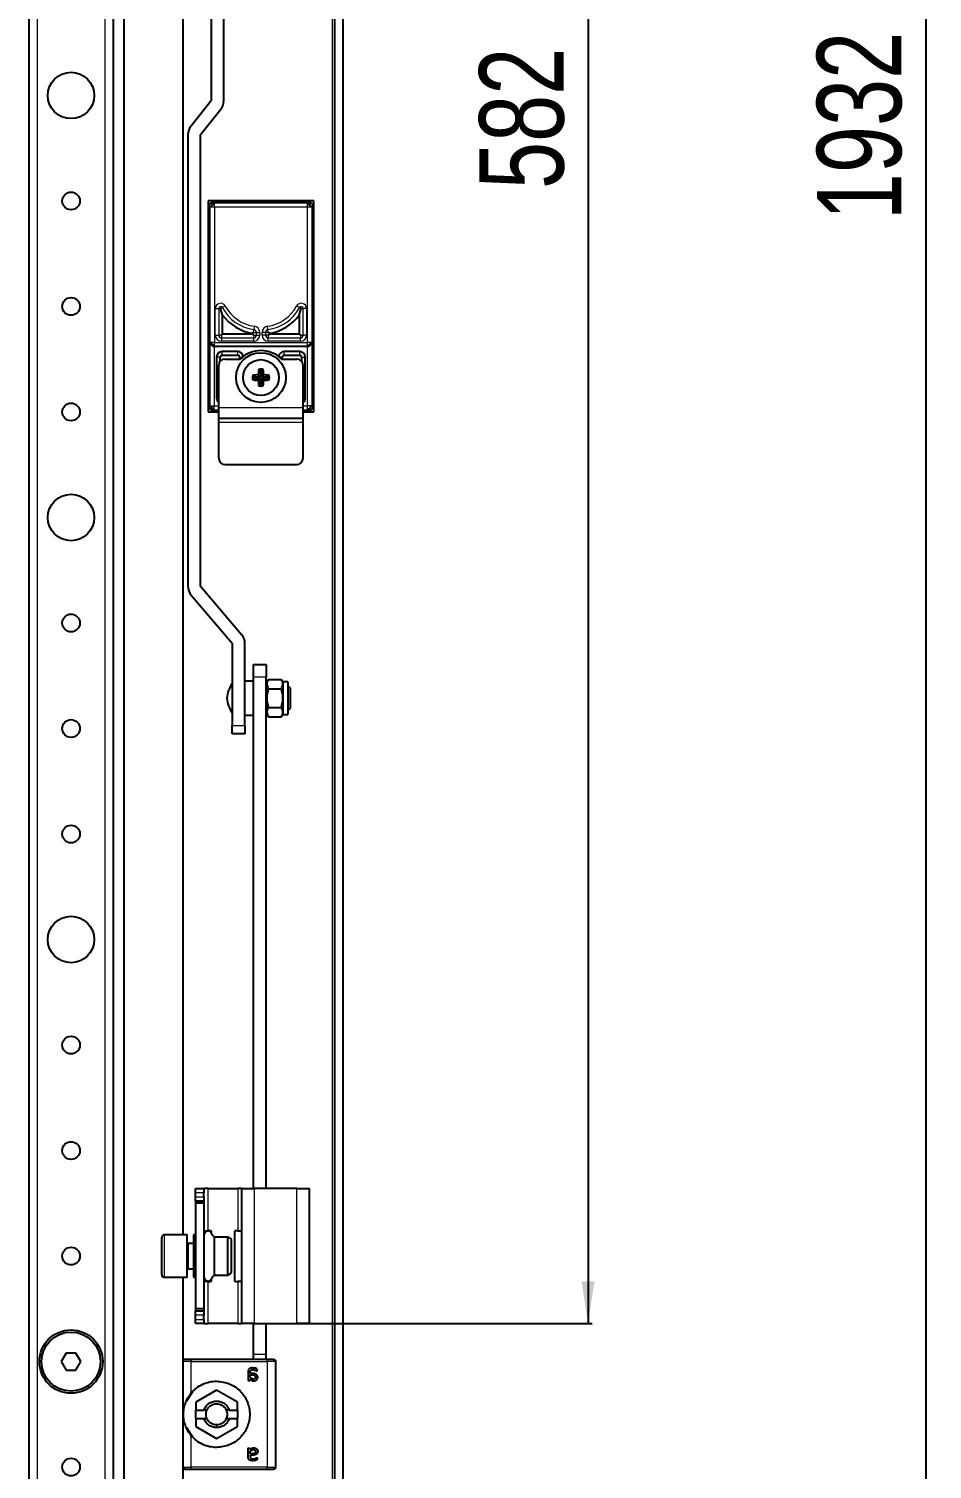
# Model space of a CAD drawing. Header units: millimetres. Extents: x -545 to 1520, y -1456 to 1043.
# Drawn here: x 1305.7 to 1519.8, y -527.3 to -186.1 of the extents above; entities that cross this region are included whole.
import ezdxf

# ---------------------------------------------------------------- set-up
doc = ezdxf.new("R2010")
doc.units = ezdxf.units.MM
doc.layers.add('FORMAT', color=7, linetype='Continuous')
doc.styles.add('SLDTEXTSTYLE0', font='TXT', dxfattribs={"width": 0.75})
doc.dimstyles.new('SLDDIMSTYLE0', dxfattribs={"dimtxt": 20, "dimasz": 10, "dimexe": 0, "dimexo": 0.0625, "dimgap": 5, "dimtad": 2, "dimdec": 1, "dimrnd": 1e-09, "dimzin": 12, "dimdsep": 46, "dimtxsty": 'SLDTEXTSTYLE0', "dimsah": 1, "dimcen": 0.09, "dimadec": 0, "dimazin": 3, "dimtfac": 1, "dimtofl": 0, "dimtmove": 0, "dimatfit": 3, "dimfxl": 0, "dimfrac": 2, "dimtolj": 1, "dimtzin": 12, "dimarcsym": 0})

# ---------------------------------------------------------------- blocks, each defined once
blk = doc.blocks.new('_D_5')
at = {"layer": 'FORMAT'}
for p, q in [((1372.22, 764.15), (1519.21, 764.15)), ((1518.21, 764.15), (1518.21, -1167.85)), ((1372.22, -1167.85), (1519.21, -1167.85))]:
    blk.add_line(p, q, dxfattribs=at)
for points in [[(1518.21, 764.15), (1516.67, 754.15), (1519.75, 754.15)], [(1518.21, -1167.85), (1519.75, -1157.85), (1516.67, -1157.85)]]:
    blk.add_solid(points, dxfattribs=at)
at = {"layer": 'FORMAT', "insert": (1492.43, -231.4), "char_height": 20, "attachment_point": 1, "rotation": 90, "style": 'SLDTEXTSTYLE0'}
blk.add_mtext('1932', dxfattribs=at)
blk = doc.blocks.new('_D_8')
at = {"layer": 'FORMAT'}
for p, q in [((1369.22, 89.15), (1439.21, 89.15)), ((1438.21, 89.15), (1438.21, -492.85)), ((1369.22, -492.85), (1439.21, -492.85))]:
    blk.add_line(p, q, dxfattribs=at)
for points in [[(1438.21, 89.15), (1436.67, 79.15), (1439.75, 79.15)], [(1438.21, -492.85), (1439.75, -482.85), (1436.67, -482.85)]]:
    blk.add_solid(points, dxfattribs=at)
at = {"layer": 'FORMAT', "insert": (1412.43, -224.01), "char_height": 20, "attachment_point": 1, "rotation": 90, "style": 'SLDTEXTSTYLE0'}
blk.add_mtext('582', dxfattribs=at)

msp = doc.modelspace()

# ---------------------------------------------------------------- linework, layer by layer
at = {"color": 7, "linetype": 'Continuous', "lineweight": 25}
for p, q in [((1378.21, -1279.35), (1378.21, 875.65)), ((1380.21, -1279.35), (1380.21, 875.65)), ((1328.21, 842.65), (1328.21, -1246.35)), ((1305.71, 815.65), (1305.71, -1219.35)), ((1325.71, 815.65), (1325.71, -1219.35)), ((1342.21, 68.15), (1342.21, -471.85)), ((1348.91, -177.85), (1348.91, -203.08)), ((1351.91, -203.08), (1351.91, -177.85)), ((1348.86, -203.2), (1344.11, -209.17)), ((1346.45, -211.04), (1351.21, -205.07)), ((1343.41, -211.17), (1343.41, -318.15)), ((1346.41, -318.15), (1346.41, -211.17)), ((1373.21, -226.85), (1348.21, -226.85)), ((1348.21, -226.85), (1348.21, -276.85)), ((1348.39, -275.67), (1348.39, -228.03)), ((1349.39, -227.03), (1372.03, -227.03)), ((1373.03, -228.03), (1373.03, -275.67)), ((1373.21, -276.85), (1373.21, -226.85)), ((1351.61, -253.91), (1351.16, -252.35)), ((1369.8, -253.91), (1370.26, -252.35)), ((1351.61, -258.39), (1351.61, -253.91)), ((1369.8, -253.91), (1369.8, -258.39)), ((1351.61, -258.39), (1351.36, -258.65)), ((1358.7, -258.39), (1351.61, -258.39)), ((1358.7, -258.2), (1358.96, -257.98)), ((1358.7, -258.2), (1358.7, -258.39)), ((1358.7, -258.39), (1358.96, -258.65)), ((1362.71, -258.2), (1362.46, -257.98)), ((1362.71, -258.39), (1362.46, -258.65)), ((1362.71, -258.39), (1362.71, -258.2)), ((1369.8, -258.39), (1362.71, -258.39)), ((1369.8, -258.39), (1370.06, -258.65)), ((1349.68, -261.35), (1349.66, -261.35)), ((1349.69, -261.35), (1349.68, -261.35)), ((1371.73, -261.35), (1349.69, -261.35)), ((1355.21, -262.55), (1351.51, -262.55)), ((1369.91, -262.55), (1366.21, -262.55)), ((1371.74, -261.35), (1371.73, -261.35)), ((1371.76, -261.35), (1371.74, -261.35)), ((1350.21, -263.85), (1350.21, -273.55)), ((1350.71, -275.8), (1350.71, -265.8)), ((1351.07, -264.82), (1351.07, -263.85)), ((1351.51, -263.41), (1355.21, -263.41)), ((1352.21, -264.3), (1355.81, -264.3)), ((1355.64, -263.85), (1355.64, -264.3)), ((1365.61, -264.3), (1369.21, -264.3)), ((1365.77, -264.3), (1365.77, -263.85)), ((1366.21, -263.41), (1369.91, -263.41)), ((1370.34, -263.85), (1370.34, -264.82)), ((1370.71, -275.8), (1370.71, -265.8)), ((1371.21, -273.55), (1371.21, -263.85)), ((1359.15, -268.58), (1358.79, -268.15)), ((1359.15, -268.81), (1358.79, -269.24)), ((1360.59, -268.58), (1359.15, -268.58)), ((1359.15, -268.81), (1360.59, -268.81)), ((1360.59, -268.58), (1360.08, -268.07)), ((1360.59, -268.81), (1360.08, -269.33)), ((1360.59, -267.14), (1360.16, -266.78)), ((1360.59, -267.14), (1360.59, -268.58)), ((1360.59, -268.81), (1360.59, -270.26)), ((1360.82, -267.14), (1361.25, -266.78)), ((1360.82, -268.58), (1360.82, -267.14)), ((1360.82, -268.58), (1361.34, -268.07)), ((1362.27, -268.58), (1360.82, -268.58)), ((1360.82, -268.81), (1361.34, -269.33)), ((1360.82, -268.81), (1362.27, -268.81)), ((1360.82, -270.26), (1360.82, -268.81)), ((1362.27, -268.58), (1362.63, -268.15)), ((1362.27, -268.81), (1362.63, -269.24)), ((1360.59, -270.26), (1360.16, -270.62)), ((1360.82, -270.26), (1361.25, -270.62)), ((1350.71, -278.3), (1350.71, -275.8)), ((1370.71, -278.3), (1370.71, -275.8)), ((1348.21, -276.85), (1350.71, -276.85)), ((1350.71, -276.67), (1349.39, -276.67)), ((1350.71, -278.3), (1370.71, -278.3)), ((1350.71, -279.3), (1350.71, -278.3)), ((1350.71, -287.8), (1350.71, -279.3)), ((1372.03, -276.67), (1370.71, -276.67)), ((1370.71, -276.85), (1373.21, -276.85)), ((1370.71, -279.3), (1370.71, -278.3)), ((1370.71, -287.8), (1370.71, -279.3)), ((1352.21, -289.3), (1369.21, -289.3)), ((1344.17, -320.22), (1353.86, -331.59)), ((1356.14, -329.65), (1346.46, -318.28)), ((1353.91, -331.72), (1353.91, -351.15)), ((1356.91, -351.15), (1356.91, -331.72)), ((1358.91, -336.65), (1361.91, -336.65)), ((1358.91, -339.65), (1358.91, -336.65)), ((1361.91, -336.65), (1361.91, -339.65)), ((1358.91, -340.65), (1356.91, -340.65)), ((1358.91, -460.85), (1358.91, -339.65)), ((1361.91, -460.85), (1361.91, -339.65)), ((1362.45, -340.2), (1362.11, -340.8)), ((1362.11, -340.8), (1362.11, -348.5)), ((1362.45, -340.2), (1365.56, -340.2)), ((1365.91, -340.8), (1365.56, -340.2)), ((1367.11, -340.8), (1365.91, -340.8)), ((1365.91, -340.8), (1365.91, -348.5)), ((1367.11, -340.8), (1367.11, -348.5)), ((1362.11, -341.7), (1361.91, -341.7)), ((1362.45, -342.42), (1365.56, -342.42)), ((1367.61, -342.2), (1367.11, -341.7)), ((1367.61, -342.2), (1367.61, -347.1)), ((1361.91, -347.6), (1362.11, -347.6)), ((1362.45, -346.87), (1365.56, -346.87)), ((1367.11, -347.6), (1367.61, -347.1)), ((1353.91, -353.15), (1353.91, -351.15)), ((1356.91, -348.65), (1358.91, -348.65)), ((1356.91, -351.15), (1356.91, -353.15)), ((1362.11, -348.5), (1362.45, -349.1)), ((1362.45, -349.1), (1365.56, -349.1)), ((1365.56, -349.1), (1365.91, -348.5)), ((1365.91, -348.5), (1367.11, -348.5)), ((1356.91, -353.15), (1353.91, -353.15)), ((1345.21, -460.85), (1347.21, -460.85)), ((1345.21, -461.85), (1345.21, -460.85)), ((1345.21, -462.85), (1345.21, -461.85)), ((1345.21, -463.85), (1345.21, -462.85)), ((1347.21, -463.85), (1345.21, -463.85)), ((1345.21, -463.85), (1345.21, -464.35)), ((1347.21, -460.85), (1347.21, -461.85)), ((1348.21, -460.85), (1347.21, -460.85)), ((1347.21, -462.85), (1347.21, -461.85)), ((1347.21, -462.85), (1347.21, -463.85)), ((1347.21, -463.85), (1347.21, -464.35)), ((1348.21, -460.85), (1355.21, -460.85)), ((1356.21, -460.85), (1355.21, -460.85)), ((1356.21, -492.85), (1356.21, -460.85)), ((1356.21, -460.85), (1359.21, -460.85)), ((1369.21, -460.85), (1359.21, -460.85)), ((1369.21, -460.85), (1372.21, -460.85)), ((1372.21, -492.85), (1372.21, -460.85)), ((1347.21, -464.35), (1345.21, -464.35)), ((1345.21, -464.35), (1345.21, -489.35)), ((1347.21, -464.35), (1347.21, -489.35)), ((1347.21, -470.85), (1348.21, -470.85)), ((1348.91, -470.85), (1348.21, -470.85)), ((1348.91, -470.85), (1348.91, -471.3)), ((1354.51, -482.85), (1354.51, -470.85)), ((1355.21, -470.85), (1354.51, -470.85)), ((1355.21, -470.85), (1356.21, -470.85)), ((1337.21, -481.25), (1337.21, -472.45)), ((1343.21, -471.85), (1337.81, -471.85)), ((1343.21, -481.85), (1343.21, -471.85)), ((1344.71, -473.85), (1343.46, -473.85)), ((1345.21, -471.85), (1344.71, -471.85)), ((1344.71, -471.85), (1344.71, -473.06)), ((1344.71, -473.06), (1344.71, -481.85)), ((1352.84, -472.35), (1349.71, -472.35)), ((1349.71, -481.35), (1349.71, -472.35)), ((1353.71, -472.85), (1352.84, -472.35)), ((1352.84, -481.35), (1352.84, -472.35)), ((1353.71, -480.85), (1353.71, -472.85)), ((1343.46, -479.85), (1344.71, -479.85)), ((1352.84, -481.35), (1353.71, -480.85)), ((1337.81, -481.85), (1343.21, -481.85)), ((1342.21, -481.85), (1342.21, -501.67)), ((1344.71, -481.85), (1345.21, -481.85)), ((1348.21, -482.85), (1347.21, -482.85)), ((1348.21, -482.85), (1348.91, -482.85)), ((1348.91, -482.4), (1348.91, -482.85)), ((1349.71, -481.35), (1352.84, -481.35)), ((1354.51, -482.85), (1355.21, -482.85)), ((1356.21, -482.85), (1355.21, -482.85)), ((1347.21, -489.35), (1345.21, -489.35)), ((1345.21, -489.35), (1345.21, -489.85)), ((1345.21, -490.85), (1345.21, -489.85)), ((1345.21, -489.85), (1347.21, -489.85)), ((1345.21, -491.85), (1345.21, -490.85)), ((1347.21, -489.35), (1347.21, -489.85)), ((1347.21, -489.85), (1347.21, -490.85)), ((1347.21, -491.85), (1347.21, -490.85)), ((1345.21, -492.85), (1345.21, -491.85)), ((1347.21, -492.85), (1345.21, -492.85)), ((1347.21, -491.85), (1347.21, -492.85)), ((1347.21, -492.85), (1348.21, -492.85)), ((1355.21, -492.85), (1348.21, -492.85)), ((1355.21, -492.85), (1356.21, -492.85)), ((1359.21, -492.85), (1356.21, -492.85)), ((1358.91, -500.15), (1358.91, -492.85)), ((1359.21, -492.85), (1369.21, -492.85)), ((1361.91, -500.15), (1361.91, -492.85)), ((1372.21, -492.85), (1369.21, -492.85)), ((1314.55, -499.85), (1313.4, -501.85)), ((1316.86, -499.85), (1314.55, -499.85)), ((1318.02, -501.85), (1316.86, -499.85)), ((1362.21, -501.35), (1344.21, -501.35)), ((1358.91, -501.4), (1358.91, -500.15)), ((1361.91, -501.4), (1361.91, -500.15)), ((1362.81, -501.35), (1362.56, -501.35)), ((1313.4, -501.85), (1314.55, -503.85)), ((1314.55, -503.85), (1316.86, -503.85)), ((1316.86, -503.85), (1318.02, -501.85)), ((1342.21, -501.85), (1342.21, -526.85)), ((1357.65, -504.39), (1357.65, -506.26)), ((1358.18, -504.64), (1358.18, -504.42)), ((1358.56, -504.64), (1358.18, -504.64)), ((1358.18, -504.99), (1358.61, -504.99)), ((1358.18, -505.58), (1358.18, -504.99)), ((1364.21, -526.85), (1364.21, -501.85)), ((1358.11, -506.25), (1358.11, -505.98)), ((1343.04, -511.22), (1344.55, -508.96)), ((1350.21, -508.63), (1345.26, -511.49)), ((1345.26, -511.49), (1345.26, -513.35)), ((1355.16, -511.49), (1350.21, -508.63)), ((1355.16, -513.35), (1355.16, -511.49)), ((1345.26, -515.35), (1345.26, -513.35)), ((1345.26, -513.35), (1347.22, -513.35)), ((1347.92, -513.35), (1347.22, -513.35)), ((1353.2, -513.35), (1352.5, -513.35)), ((1353.2, -513.35), (1355.16, -513.35)), ((1355.16, -513.35), (1355.16, -515.35)), ((1344.55, -519.73), (1343.04, -517.47)), ((1345.26, -515.35), (1345.26, -517.21)), ((1345.26, -515.35), (1347.22, -515.35)), ((1345.26, -517.21), (1350.21, -520.06)), ((1347.22, -515.35), (1347.92, -515.35)), ((1350.21, -520.06), (1355.16, -517.21)), ((1352.5, -515.35), (1353.2, -515.35)), ((1353.2, -515.35), (1355.16, -515.35)), ((1355.16, -517.21), (1355.16, -515.35)), ((1357.65, -524.31), (1357.65, -522.44)), ((1358.11, -522.44), (1358.11, -522.72)), ((1358.18, -523.7), (1358.18, -523.11)), ((1358.61, -523.7), (1358.18, -523.7)), ((1358.56, -524.05), (1358.18, -524.05)), ((1358.18, -524.05), (1358.18, -524.27)), ((1342.21, -527.02), (1342.21, -1146.85)), ((1344.21, -527.35), (1362.21, -527.35)), ((1362.56, -527.35), (1362.81, -527.35))]:
    msp.add_line(p, q, dxfattribs=at)
at = {"color": 8, "linetype": 'Continuous', "lineweight": 18}
for p, q in [((1377.61, 873.05), (1377.61, -1276.75)), ((1307.71, 815.65), (1307.71, -1219.35)), ((1323.71, 815.65), (1323.71, -1219.35)), ((1348.69, -228.33), (1348.39, -228.03)), ((1348.69, -260.35), (1348.69, -228.33)), ((1349.39, -227.03), (1349.69, -227.33)), ((1349.69, -227.33), (1371.73, -227.33)), ((1349.69, -228.33), (1349.69, -260.35)), ((1371.73, -228.33), (1349.69, -228.33)), ((1371.73, -227.33), (1372.03, -227.03)), ((1371.73, -260.35), (1371.73, -228.33)), ((1373.03, -228.03), (1372.73, -228.33)), ((1372.73, -228.33), (1372.73, -260.35)), ((1349.9, -258.65), (1349.9, -252.35)), ((1349.9, -252.35), (1350.7, -252.35)), ((1350.7, -252.35), (1350.7, -258.65)), ((1351.16, -252.35), (1350.7, -252.35)), ((1351.16, -252.35), (1351.56, -252.13)), ((1352.27, -251.75), (1351.56, -252.13)), ((1369.85, -252.13), (1369.15, -251.75)), ((1370.26, -252.35), (1369.85, -252.13)), ((1370.26, -252.35), (1370.72, -252.35)), ((1371.52, -252.35), (1370.72, -252.35)), ((1370.72, -258.65), (1370.72, -252.35)), ((1371.52, -252.35), (1371.52, -258.65)), ((1349.9, -258.65), (1350.7, -258.65)), ((1351.36, -258.65), (1350.7, -258.65)), ((1351.36, -258.65), (1351.36, -259.31)), ((1351.36, -259.31), (1351.36, -260.11)), ((1351.36, -259.31), (1358.96, -259.31)), ((1358.96, -257.98), (1359.05, -257.32)), ((1358.96, -257.98), (1359.62, -257.98)), ((1358.96, -258.65), (1358.96, -259.31)), ((1358.96, -258.65), (1359.62, -258.65)), ((1358.96, -259.31), (1358.96, -260.11)), ((1359.16, -256.53), (1359.05, -257.32)), ((1359.62, -257.98), (1360.42, -257.98)), ((1359.62, -258.65), (1359.62, -257.98)), ((1359.62, -258.65), (1360.42, -258.65)), ((1360.42, -257.98), (1360.42, -258.65)), ((1361, -258.65), (1361, -257.98)), ((1361.8, -257.98), (1361, -257.98)), ((1361.8, -258.65), (1361, -258.65)), ((1361.8, -257.98), (1361.8, -258.65)), ((1362.46, -257.98), (1361.8, -257.98)), ((1362.46, -258.65), (1361.8, -258.65)), ((1362.37, -257.32), (1362.26, -256.53)), ((1362.46, -257.98), (1362.37, -257.32)), ((1362.46, -258.65), (1362.46, -259.31)), ((1362.46, -260.11), (1362.46, -259.31)), ((1362.46, -259.31), (1370.06, -259.31)), ((1370.06, -258.65), (1370.06, -259.31)), ((1370.06, -258.65), (1370.72, -258.65)), ((1370.06, -260.11), (1370.06, -259.31)), ((1371.52, -258.65), (1370.72, -258.65)), ((1348.66, -260.35), (1348.69, -260.35)), ((1348.66, -275.39), (1348.66, -260.35)), ((1349.66, -261.35), (1349.66, -275.39)), ((1349.69, -260.35), (1371.73, -260.35)), ((1358.96, -260.11), (1351.36, -260.11)), ((1351.51, -263.41), (1351.51, -262.55)), ((1355.21, -263.41), (1355.21, -262.55)), ((1370.06, -260.11), (1362.46, -260.11)), ((1366.21, -263.41), (1366.21, -262.55)), ((1369.91, -263.41), (1369.91, -262.55)), ((1371.76, -275.39), (1371.76, -261.35)), ((1372.73, -260.35), (1372.76, -260.35)), ((1372.76, -260.35), (1372.76, -275.39)), ((1351.07, -263.85), (1350.21, -263.85)), ((1355.64, -263.85), (1356.32, -263.85)), ((1365.77, -263.85), (1365.1, -263.85)), ((1370.34, -263.85), (1371.21, -263.85)), ((1348.39, -275.67), (1348.66, -275.39)), ((1349.66, -276.39), (1349.39, -276.67)), ((1349.66, -275.39), (1350.71, -275.39)), ((1350.71, -276.39), (1349.66, -276.39)), ((1350.71, -273.55), (1350.21, -273.55)), ((1350.71, -275.8), (1370.71, -275.8)), ((1370.71, -273.55), (1371.21, -273.55)), ((1370.71, -275.39), (1371.76, -275.39)), ((1371.76, -276.39), (1370.71, -276.39)), ((1372.03, -276.67), (1371.76, -276.39)), ((1372.76, -275.39), (1373.03, -275.67)), ((1350.71, -279.3), (1370.71, -279.3)), ((1361.91, -339.65), (1358.91, -339.65)), ((1353.91, -351.15), (1356.91, -351.15)), ((1347.21, -461.85), (1345.21, -461.85)), ((1345.21, -462.85), (1347.21, -462.85)), ((1348.21, -470.85), (1348.21, -460.85)), ((1355.21, -460.85), (1355.21, -470.85)), ((1359.21, -492.85), (1359.21, -460.85)), ((1369.21, -492.85), (1369.21, -460.85)), ((1337.81, -471.85), (1337.81, -481.85)), ((1343.46, -473.85), (1343.46, -475.31)), ((1343.46, -475.31), (1343.46, -479.85)), ((1348.21, -492.85), (1348.21, -482.85)), ((1355.21, -482.85), (1355.21, -492.85)), ((1347.21, -490.85), (1345.21, -490.85)), ((1345.21, -491.85), (1347.21, -491.85)), ((1361.91, -500.15), (1358.91, -500.15)), ((1344.21, -509.29), (1344.21, -501.85)), ((1344.21, -501.85), (1362.21, -501.85)), ((1362.21, -501.85), (1362.21, -526.85)), ((1350.21, -516.85), (1350.21, -517.5)), ((1344.21, -526.85), (1344.21, -519.41)), ((1362.21, -526.85), (1344.21, -526.85))]:
    msp.add_line(p, q, dxfattribs=at)
at = {"color": 7, "linetype": 'Continuous', "lineweight": 25}
for centre, radius in [((1315.71, -201.85), 5.5), ((1315.71, -226.85), 2.1), ((1315.71, -251.85), 2.1), ((1360.71, -268.7), 5.9), ((1360.71, -268.7), 4.25), ((1315.71, -276.85), 2.1), ((1315.71, -301.85), 5.5), ((1315.71, -326.85), 2.1), ((1315.71, -351.85), 2.1), ((1315.71, -376.85), 2.1), ((1315.71, -401.85), 5.5), ((1315.71, -426.85), 2.1), ((1315.71, -451.85), 2.1), ((1315.71, -476.85), 2.1), ((1315.71, -501.85), 7.5), ((1315.71, -501.85), 7), ((1315.71, -526.85), 2.1)]:
    msp.add_circle(centre, radius, dxfattribs=at)
for centre, radius, start, end in [((1348.71, -203.08), 0.2, 321.4416, 0), ((1348.71, -203.08), 3.2, 321.4416, 0), ((1346.61, -211.17), 3.2, 141.4416, 180), ((1346.61, -211.17), 0.2, 141.4416, 180), ((1360.41, -247.38), 10.95, 216.5958, 261.061), ((1361.01, -247.38), 10.95, 278.939, 323.4042), ((1351.51, -263.85), 1.3, 90, 180), ((1355.21, -263.85), 1.3, 6.3593, 90), ((1360.71, -269.3), 7, 45.5847, 134.4153), ((1366.21, -263.85), 1.3, 90, 173.6407), ((1369.91, -263.85), 1.3, 0, 90), ((1352.21, -265.8), 1.5, 90, 180), ((1351.51, -263.85), 0.435, 90, 180), ((1355.21, -263.85), 0.435, 0, 90), ((1366.21, -263.85), 0.435, 90, 180), ((1369.21, -265.8), 1.5, 0, 90), ((1369.91, -263.85), 0.435, 0, 90), ((1360.71, -268.7), 2, 164.1146, 195.8854), ((1360.64, -286.78), 18.72, 91.7249, 95.6832), ((1360.64, -250.62), 18.72, 264.3168, 268.2751), ((1360.71, -268.7), 1.56, 175.8165, 184.1835), ((1378.79, -268.63), 18.72, 174.3168, 178.2751), ((1378.79, -268.76), 18.72, 181.7249, 185.6832), ((1360.71, -268.7), 2, 74.1146, 105.8854), ((1360.71, -268.7), 1.56, 85.8165, 94.1835), ((1342.63, -268.63), 18.72, 1.7249, 5.6832), ((1342.63, -268.76), 18.72, 354.3168, 358.2751), ((1360.77, -286.78), 18.72, 84.3168, 88.2751), ((1360.77, -250.62), 18.72, 271.7249, 275.6832), ((1360.71, -268.7), 1.56, 355.8165, 4.1835), ((1360.71, -268.7), 2, 344.1146, 15.8854), ((1360.71, -268.7), 2, 254.1146, 285.8854), ((1360.71, -268.7), 1.56, 265.8165, 274.1835), ((1351.51, -273.55), 1.3, 180, 232.0201), ((1369.91, -273.55), 1.3, 307.9799, 0), ((1352.21, -287.8), 1.5, 180, 270), ((1369.21, -287.8), 1.5, 270, 0), ((1346.61, -318.15), 3.2, 180, 220.4367), ((1346.61, -318.15), 0.2, 180, 220.4367), ((1353.71, -331.72), 3.2, 0, 40.4367), ((1353.71, -331.72), 0.2, 0, 40.4367), ((1360.55, -345.61), 8, 146.1291, 173.1181), ((1360.55, -343.69), 8, 186.8819, 213.8709), ((1337.81, -472.45), 0.6, 90, 180), ((1343.46, -473.6), 0.25, 180, 270), ((1343.46, -480.1), 0.25, 90, 180), ((1337.81, -481.25), 0.6, 180, 270)]:
    msp.add_arc(centre, radius, start, end, dxfattribs=at)
at = {"color": 8, "linetype": 'Continuous', "lineweight": 18}
for centre, radius, start, end in [((1351.16, -252.35), 1.26, 28.2631, 180), ((1351.16, -252.35), 0.46, 28.2631, 180), ((1360.41, -247.38), 10.04, 208.2631, 262.2213), ((1360.41, -247.38), 9.24, 208.2631, 262.2213), ((1361.01, -247.38), 9.24, 277.7787, 331.7369), ((1361.01, -247.38), 10.04, 277.7787, 331.7369), ((1370.26, -252.35), 1.26, 0, 151.7369), ((1370.26, -252.35), 0.46, 0, 151.7369), ((1351.36, -258.65), 1.46, 180, 270), ((1351.36, -258.65), 0.66, 180, 270), ((1358.96, -258.65), 1.46, 270, 0), ((1358.96, -258.65), 0.66, 270, 0), ((1358.96, -257.98), 0.66, 0, 82.2213), ((1358.96, -257.98), 1.46, 0, 82.2213), ((1362.46, -257.98), 1.46, 97.7787, 180), ((1362.46, -258.65), 1.46, 180, 270), ((1362.46, -257.98), 0.66, 97.7787, 180), ((1362.46, -258.65), 0.66, 180, 270), ((1370.06, -258.65), 1.46, 270, 0), ((1370.06, -258.65), 0.66, 270, 0)]:
    msp.add_arc(centre, radius, start, end, dxfattribs=at)
at = {"color": 7, "linetype": 'Continuous', "lineweight": 25}
for points, knots in [([(1348.39, -228.03), (1348.39, -228), (1348.41, -227.88), (1348.53, -227.66), (1348.75, -227.39), (1348.99, -227.19), (1349.18, -227.08), (1349.3, -227.04), (1349.36, -227.03), (1349.39, -227.03)], [0, 0, 0, 0, 0.0566974, 0.2503517, 0.4998638, 0.7488693, 0.8744535, 0.9435148, 1, 1, 1, 1]), ([(1372.03, -227.03), (1372.05, -227.03), (1372.18, -227.05), (1372.4, -227.17), (1372.66, -227.39), (1372.87, -227.63), (1372.97, -227.82), (1373.02, -227.94), (1373.02, -228), (1373.03, -228.03)], [0, 0, 0, 0, 0.056697, 0.250352, 0.499864, 0.748869, 0.874453, 0.943515, 1, 1, 1, 1]), ([(1348.66, -260.35), (1348.67, -260.4), (1348.71, -260.61), (1348.94, -260.89), (1349.22, -261.15), (1349.42, -261.27), (1349.55, -261.33), (1349.63, -261.34), (1349.66, -261.35)], [0, 0, 0, 0, 0.125207, 0.499639, 0.74848, 0.874099, 0.946251, 1, 1, 1, 1]), ([(1371.73, -261.35), (1371.76, -261.34), (1371.82, -261.34), (1371.93, -261.29), (1372.13, -261.19), (1372.26, -261.06), (1372.36, -260.98)], [0, 0, 0, 0, 0.124863, 0.249962, 0.500073, 1, 1, 1, 1]), ([(1371.76, -261.35), (1371.79, -261.34), (1371.93, -261.32), (1372.17, -261.16), (1372.43, -260.94), (1372.61, -260.7), (1372.73, -260.51), (1372.75, -260.4), (1372.76, -260.35)], [0, 0, 0, 0, 0.053741, 0.2506254, 0.4994286, 0.749504, 0.8748127, 1, 1, 1, 1]), ([(1349.39, -276.67), (1349.36, -276.66), (1349.24, -276.65), (1349.02, -276.52), (1348.75, -276.3), (1348.55, -276.07), (1348.44, -275.87), (1348.4, -275.76), (1348.39, -275.69), (1348.39, -275.67)], [0, 0, 0, 0, 0.0566974, 0.2503517, 0.4998638, 0.7488693, 0.8744535, 0.9435148, 1, 1, 1, 1]), ([(1373.03, -275.67), (1373.02, -275.69), (1373.01, -275.82), (1372.88, -276.04), (1372.67, -276.3), (1372.43, -276.5), (1372.23, -276.61), (1372.12, -276.66), (1372.05, -276.66), (1372.03, -276.67)], [0, 0, 0, 0, 0.056697, 0.250352, 0.499864, 0.748869, 0.874453, 0.943515, 1, 1, 1, 1]), ([(1362.45, -340.2), (1362.28, -340.6), (1361.94, -341.34), (1362.29, -342.08), (1362.45, -342.42)], [0, 0, 0, 0, 0.534707, 1, 1, 1, 1]), ([(1365.56, -342.42), (1365.74, -342.03), (1366.08, -341.28), (1365.73, -340.54), (1365.56, -340.2)], [0, 0, 0, 0, 0.534707, 1, 1, 1, 1]), ([(1362.45, -342.42), (1362.28, -343.18), (1361.94, -344.66), (1362.28, -346.14), (1362.45, -346.87)], [0, 0, 0, 0, 0.508481, 1, 1, 1, 1]), ([(1365.56, -346.87), (1365.74, -346.12), (1366.08, -344.63), (1365.73, -343.15), (1365.56, -342.42)], [0, 0, 0, 0, 0.508481, 1, 1, 1, 1]), ([(1362.45, -346.87), (1362.28, -347.27), (1361.94, -348.01), (1362.29, -348.75), (1362.45, -349.1)], [0, 0, 0, 0, 0.534707, 1, 1, 1, 1]), ([(1365.56, -349.1), (1365.74, -348.7), (1366.08, -347.96), (1365.73, -347.22), (1365.56, -346.87)], [0, 0, 0, 0, 0.534707, 1, 1, 1, 1]), ([(1349.71, -472.35), (1349.53, -472.19), (1349.19, -471.89), (1348.99, -471.32), (1348.63, -471.01), (1348.29, -470.88), (1347.93, -470.92), (1347.58, -471.11), (1347.33, -471.47), (1347.25, -471.77), (1347.21, -471.92)], [0, 0, 0, 0, 0.185676, 0.371025, 0.466937, 0.562172, 0.656347, 0.751553, 0.873842, 1, 1, 1, 1]), ([(1347.21, -481.78), (1347.25, -481.93), (1347.33, -482.23), (1347.58, -482.59), (1347.93, -482.78), (1348.29, -482.81), (1348.63, -482.68), (1348.99, -482.38), (1349.19, -481.81), (1349.53, -481.5), (1349.71, -481.35)], [0, 0, 0, 0, 0.126158, 0.248447, 0.343653, 0.437828, 0.533063, 0.628975, 0.814324, 1, 1, 1, 1]), ([(1358.76, -503.35), (1358.61, -503.35), (1358.39, -503.36), (1358.11, -503.46), (1357.92, -503.58), (1357.78, -503.75), (1357.67, -504.02), (1357.66, -504.24), (1357.65, -504.39)], [0, 0, 0, 0, 0.250089, 0.382495, 0.500259, 0.622163, 0.750133, 1, 1, 1, 1]), ([(1358.18, -504.42), (1358.18, -504.33), (1358.19, -504.2), (1358.25, -504.03), (1358.32, -503.92), (1358.43, -503.84), (1358.55, -503.79), (1358.68, -503.76), (1358.77, -503.76), (1358.82, -503.76)], [0, 0, 0, 0, 0.250023, 0.382539, 0.499802, 0.620838, 0.749652, 0.874777, 1, 1, 1, 1]), ([(1359.94, -505.56), (1359.94, -505.48), (1359.93, -505.33), (1359.84, -505.11), (1359.68, -504.93), (1359.41, -504.76), (1359.03, -504.66), (1358.72, -504.65), (1358.56, -504.64)], [0, 0, 0, 0, 0.125049, 0.249886, 0.370856, 0.49982, 0.749609, 1, 1, 1, 1]), ([(1358.61, -504.99), (1358.71, -505), (1358.89, -505), (1359.11, -505.07), (1359.26, -505.16), (1359.35, -505.26), (1359.41, -505.39), (1359.41, -505.48), (1359.41, -505.52)], [0, 0, 0, 0, 0.279652, 0.500248, 0.629485, 0.750186, 0.875763, 1, 1, 1, 1]), ([(1359.83, -503.84), (1359.83, -503.79), (1359.83, -503.71), (1359.76, -503.62), (1359.62, -503.53), (1359.3, -503.4), (1358.98, -503.37), (1358.76, -503.35)], [0, 0, 0, 0, 0.124693, 0.187182, 0.249773, 0.500039, 1, 1, 1, 1]), ([(1358.82, -503.76), (1358.98, -503.78), (1359.22, -503.81), (1359.47, -503.93), (1359.6, -504), (1359.67, -504.04), (1359.71, -504.05), (1359.72, -504.05)], [0, 0, 0, 0, 0.4987, 0.749508, 0.874949, 0.946783, 1, 1, 1, 1]), ([(1359.72, -504.05), (1359.74, -504.05), (1359.75, -504.05), (1359.77, -504.04), (1359.78, -504.03), (1359.8, -504), (1359.82, -503.96), (1359.82, -503.92), (1359.82, -503.88), (1359.83, -503.86), (1359.83, -503.84)], [0, 0, 0, 0, 0.128825, 0.180169, 0.243397, 0.36986, 0.499864, 0.749649, 0.843476, 1, 1, 1, 1]), ([(1357.65, -506.26), (1357.65, -506.27), (1357.65, -506.28), (1357.67, -506.3), (1357.69, -506.32), (1357.77, -506.35), (1357.83, -506.35), (1357.88, -506.35)], [0, 0, 0, 0, 0.124881, 0.183376, 0.250934, 0.500336, 1, 1, 1, 1]), ([(1357.88, -506.35), (1357.92, -506.35), (1357.99, -506.35), (1358.07, -506.33), (1358.09, -506.3), (1358.11, -506.28), (1358.11, -506.27), (1358.11, -506.25)], [0, 0, 0, 0, 0.499718, 0.749437, 0.810587, 0.875078, 1, 1, 1, 1]), ([(1358.11, -505.98), (1358.23, -506.09), (1358.42, -506.26), (1358.69, -506.37), (1358.86, -506.4), (1358.94, -506.41), (1358.98, -506.41)], [0, 0, 0, 0, 0.499113, 0.749325, 0.874665, 1, 1, 1, 1]), ([(1358.9, -505.99), (1358.83, -505.99), (1358.69, -505.98), (1358.43, -505.84), (1358.28, -505.69), (1358.18, -505.58)], [0, 0, 0, 0, 0.249939, 0.499864, 1, 1, 1, 1]), ([(1359.41, -505.52), (1359.41, -505.59), (1359.4, -505.69), (1359.34, -505.81), (1359.27, -505.88), (1359.19, -505.94), (1359.1, -505.97), (1359, -505.99), (1358.93, -505.99), (1358.9, -505.99)], [0, 0, 0, 0, 0.249168, 0.373635, 0.49939, 0.619394, 0.749656, 0.87477, 1, 1, 1, 1]), ([(1358.98, -506.41), (1359.1, -506.4), (1359.29, -506.39), (1359.51, -506.3), (1359.67, -506.21), (1359.79, -506.08), (1359.92, -505.87), (1359.93, -505.68), (1359.94, -505.56)], [0, 0, 0, 0, 0.25007, 0.379181, 0.500499, 0.62417, 0.750842, 1, 1, 1, 1]), ([(1344.21, -519.41), (1343.92, -519.03), (1343.35, -518.28), (1342.79, -517.03), (1342.44, -515.75), (1342.32, -514.35), (1342.44, -512.94), (1342.79, -511.66), (1343.35, -510.42), (1343.92, -509.66), (1344.21, -509.29)], [0, 0, 0, 0, 0.125762, 0.25037, 0.375307, 0.500139, 0.62481, 0.749763, 0.874888, 1, 1, 1, 1]), ([(1357.65, -522.44), (1357.65, -522.43), (1357.65, -522.41), (1357.67, -522.39), (1357.69, -522.37), (1357.77, -522.35), (1357.83, -522.35), (1357.88, -522.35)], [0, 0, 0, 0, 0.124884, 0.186377, 0.250914, 0.500322, 1, 1, 1, 1]), ([(1358.76, -525.35), (1358.69, -525.35), (1358.54, -525.34), (1358.32, -525.31), (1358.11, -525.24), (1357.92, -525.12), (1357.78, -524.95), (1357.67, -524.68), (1357.66, -524.45), (1357.65, -524.31)], [0, 0, 0, 0, 0.125255, 0.250437, 0.383066, 0.500493, 0.622629, 0.75025, 1, 1, 1, 1]), ([(1357.88, -522.35), (1357.92, -522.35), (1357.98, -522.35), (1358.05, -522.37), (1358.08, -522.38), (1358.09, -522.39), (1358.11, -522.41), (1358.11, -522.43), (1358.11, -522.44)], [0, 0, 0, 0, 0.499162, 0.644242, 0.749698, 0.813605, 0.875217, 1, 1, 1, 1]), ([(1358.11, -522.72), (1358.23, -522.61), (1358.42, -522.44), (1358.73, -522.31), (1358.9, -522.29), (1358.98, -522.29)], [0, 0, 0, 0, 0.499364, 0.749701, 1, 1, 1, 1]), ([(1358.18, -523.11), (1358.28, -523.01), (1358.43, -522.85), (1358.65, -522.74), (1358.79, -522.7), (1358.86, -522.7), (1358.9, -522.7)], [0, 0, 0, 0, 0.499765, 0.749504, 0.874771, 1, 1, 1, 1]), ([(1358.18, -524.27), (1358.18, -524.32), (1358.18, -524.41), (1358.2, -524.54), (1358.25, -524.67), (1358.32, -524.78), (1358.43, -524.86), (1358.59, -524.93), (1358.73, -524.93), (1358.82, -524.94)], [0, 0, 0, 0, 0.125295, 0.250514, 0.383518, 0.50035, 0.621938, 0.750243, 1, 1, 1, 1]), ([(1359.94, -523.13), (1359.94, -523.17), (1359.94, -523.25), (1359.91, -523.4), (1359.84, -523.59), (1359.68, -523.76), (1359.41, -523.93), (1359.03, -524.04), (1358.72, -524.05), (1358.56, -524.05)], [0, 0, 0, 0, 0.062637, 0.125278, 0.250072, 0.374841, 0.499994, 0.749696, 1, 1, 1, 1]), ([(1359.41, -523.17), (1359.41, -523.22), (1359.41, -523.31), (1359.35, -523.43), (1359.26, -523.54), (1359.11, -523.63), (1358.89, -523.69), (1358.71, -523.7), (1358.61, -523.7)], [0, 0, 0, 0, 0.1244465, 0.2497948, 0.3699999, 0.4997343, 0.7199319, 1, 1, 1, 1]), ([(1359.83, -524.85), (1359.83, -524.88), (1359.82, -524.93), (1359.81, -525.01), (1359.76, -525.08), (1359.62, -525.17), (1359.3, -525.3), (1358.98, -525.33), (1358.76, -525.35)], [0, 0, 0, 0, 0.062686, 0.125173, 0.187628, 0.250185, 0.500314, 1, 1, 1, 1]), ([(1358.82, -524.94), (1358.98, -524.92), (1359.29, -524.9), (1359.55, -524.68), (1359.71, -524.65), (1359.72, -524.64)], [0, 0, 0, 0, 0.498852, 0.946609, 1, 1, 1, 1]), ([(1358.9, -522.7), (1358.97, -522.7), (1359.07, -522.71), (1359.19, -522.76), (1359.27, -522.82), (1359.34, -522.89), (1359.38, -522.98), (1359.41, -523.07), (1359.41, -523.14), (1359.41, -523.17)], [0, 0, 0, 0, 0.249623, 0.37714, 0.499734, 0.62273, 0.749812, 0.874876, 1, 1, 1, 1]), ([(1358.98, -522.29), (1359.1, -522.3), (1359.29, -522.31), (1359.51, -522.39), (1359.67, -522.49), (1359.79, -522.62), (1359.92, -522.83), (1359.93, -523.01), (1359.94, -523.13)], [0, 0, 0, 0, 0.25007, 0.379559, 0.500499, 0.624556, 0.750843, 1, 1, 1, 1]), ([(1359.72, -524.64), (1359.74, -524.64), (1359.75, -524.65), (1359.77, -524.66), (1359.78, -524.67), (1359.8, -524.69), (1359.82, -524.75), (1359.83, -524.81), (1359.83, -524.85)], [0, 0, 0, 0, 0.13107, 0.182437, 0.243796, 0.371388, 0.500442, 1, 1, 1, 1])]:
    msp.add_open_spline(points, degree=3, knots=knots, dxfattribs=at)
at = {"color": 8, "linetype": 'Continuous', "lineweight": 18}
for points, knots in [([(1349.06, -227.7), (1348.98, -227.79), (1348.85, -227.93), (1348.75, -228.12), (1348.7, -228.24), (1348.69, -228.3), (1348.69, -228.33)], [0, 0, 0, 0, 0.499932, 0.750046, 0.875143, 1, 1, 1, 1]), ([(1349.06, -228.33), (1348.96, -228.33), (1348.82, -228.33), (1348.71, -228.33), (1348.7, -228.33), (1348.69, -228.33)], [0, 0, 0, 0, 0.633094, 0.851999, 1, 1, 1, 1]), ([(1349.69, -227.33), (1349.66, -227.33), (1349.6, -227.34), (1349.48, -227.39), (1349.29, -227.49), (1349.15, -227.62), (1349.06, -227.7)], [0, 0, 0, 0, 0.124863, 0.249962, 0.500073, 1, 1, 1, 1]), ([(1349.06, -227.7), (1349.07, -227.71), (1349.08, -227.72), (1349.14, -227.78), (1349.17, -227.81)], [0, 0, 0, 0, 0.584601, 1, 1, 1, 1]), ([(1349.06, -228.33), (1349.07, -228.22), (1349.08, -228.04), (1349.14, -227.88), (1349.17, -227.81)], [0, 0, 0, 0, 0.584782, 1, 1, 1, 1]), ([(1349.69, -228.33), (1349.65, -228.33), (1349.57, -228.33), (1349.34, -228.33), (1349.18, -228.33), (1349.06, -228.33)], [0, 0, 0, 0, 0.148001, 0.366906, 1, 1, 1, 1]), ([(1349.69, -227.7), (1349.58, -227.71), (1349.4, -227.72), (1349.24, -227.78), (1349.17, -227.81)], [0, 0, 0, 0, 0.584782, 1, 1, 1, 1]), ([(1349.69, -227.7), (1349.69, -227.62), (1349.69, -227.49), (1349.69, -227.39), (1349.69, -227.34), (1349.69, -227.33), (1349.69, -227.33)], [0, 0, 0, 0, 0.499933, 0.750044, 0.87514, 1, 1, 1, 1]), ([(1349.69, -228.33), (1349.69, -228.3), (1349.69, -228.24), (1349.69, -228.12), (1349.69, -227.93), (1349.69, -227.8), (1349.69, -227.7)], [0, 0, 0, 0, 0.124527, 0.250035, 0.500121, 1, 1, 1, 1]), ([(1371.73, -227.7), (1371.73, -227.6), (1371.73, -227.46), (1371.73, -227.35), (1371.73, -227.34), (1371.73, -227.33)], [0, 0, 0, 0, 0.633094, 0.851999, 1, 1, 1, 1]), ([(1372.36, -227.7), (1372.26, -227.62), (1372.13, -227.49), (1371.93, -227.39), (1371.82, -227.34), (1371.76, -227.33), (1371.73, -227.33)], [0, 0, 0, 0, 0.4999316, 0.750046, 0.8751428, 1, 1, 1, 1]), ([(1371.73, -228.33), (1371.73, -228.29), (1371.73, -228.2), (1371.73, -227.98), (1371.73, -227.82), (1371.73, -227.7)], [0, 0, 0, 0, 0.148001, 0.3669064, 1, 1, 1, 1]), ([(1371.73, -227.7), (1371.83, -227.71), (1372.02, -227.72), (1372.18, -227.78), (1372.25, -227.81)], [0, 0, 0, 0, 0.584782, 1, 1, 1, 1]), ([(1372.35, -228.33), (1372.23, -228.33), (1372.08, -228.33), (1371.85, -228.33), (1371.76, -228.33), (1371.73, -228.33)], [0, 0, 0, 0, 0.633094, 0.851999, 1, 1, 1, 1]), ([(1372.36, -227.7), (1372.35, -227.71), (1372.34, -227.72), (1372.27, -227.78), (1372.25, -227.81)], [0, 0, 0, 0, 0.584601, 1, 1, 1, 1]), ([(1372.35, -228.33), (1372.35, -228.22), (1372.34, -228.04), (1372.27, -227.88), (1372.25, -227.81)], [0, 0, 0, 0, 0.584782, 1, 1, 1, 1]), ([(1372.73, -228.33), (1372.72, -228.33), (1372.71, -228.33), (1372.6, -228.33), (1372.46, -228.33), (1372.35, -228.33)], [0, 0, 0, 0, 0.148001, 0.366906, 1, 1, 1, 1]), ([(1372.73, -228.33), (1372.72, -228.3), (1372.72, -228.24), (1372.67, -228.12), (1372.57, -227.93), (1372.44, -227.79), (1372.36, -227.7)], [0, 0, 0, 0, 0.124863, 0.249962, 0.500073, 1, 1, 1, 1]), ([(1349.06, -260.35), (1348.98, -260.35), (1348.85, -260.35), (1348.75, -260.35), (1348.7, -260.35), (1348.69, -260.35), (1348.69, -260.35)], [0, 0, 0, 0, 0.49988, 0.749964, 0.875473, 1, 1, 1, 1]), ([(1349.06, -260.98), (1348.96, -260.86), (1348.82, -260.7), (1348.71, -260.47), (1348.7, -260.38), (1348.69, -260.35)], [0, 0, 0, 0, 0.633497, 0.852215, 1, 1, 1, 1]), ([(1349.69, -260.35), (1349.66, -260.35), (1349.6, -260.35), (1349.48, -260.35), (1349.29, -260.35), (1349.16, -260.35), (1349.06, -260.35)], [0, 0, 0, 0, 0.124527, 0.250035, 0.500121, 1, 1, 1, 1]), ([(1349.06, -260.35), (1349.07, -260.46), (1349.08, -260.64), (1349.14, -260.8), (1349.17, -260.87)], [0, 0, 0, 0, 0.585225, 1, 1, 1, 1]), ([(1349.06, -260.98), (1349.07, -260.97), (1349.08, -260.96), (1349.14, -260.9), (1349.17, -260.87)], [0, 0, 0, 0, 0.5850478, 1, 1, 1, 1]), ([(1349.69, -261.35), (1349.65, -261.34), (1349.56, -261.33), (1349.34, -261.22), (1349.18, -261.08), (1349.06, -260.98)], [0, 0, 0, 0, 0.147785, 0.366503, 1, 1, 1, 1]), ([(1349.69, -260.98), (1349.58, -260.97), (1349.4, -260.96), (1349.24, -260.9), (1349.17, -260.87)], [0, 0, 0, 0, 0.585048, 1, 1, 1, 1]), ([(1349.69, -260.98), (1349.69, -260.89), (1349.69, -260.75), (1349.69, -260.56), (1349.69, -260.44), (1349.69, -260.38), (1349.69, -260.35)], [0, 0, 0, 0, 0.4998775, 0.7499648, 0.8754836, 1, 1, 1, 1]), ([(1349.69, -261.35), (1349.69, -261.34), (1349.69, -261.34), (1349.69, -261.29), (1349.69, -261.19), (1349.69, -261.06), (1349.69, -260.98)], [0, 0, 0, 0, 0.124863, 0.249962, 0.500073, 1, 1, 1, 1]), ([(1371.73, -260.98), (1371.73, -260.86), (1371.73, -260.7), (1371.73, -260.47), (1371.73, -260.38), (1371.73, -260.35)], [0, 0, 0, 0, 0.633497, 0.852215, 1, 1, 1, 1]), ([(1372.35, -260.35), (1372.26, -260.35), (1372.12, -260.35), (1371.93, -260.35), (1371.82, -260.35), (1371.76, -260.35), (1371.73, -260.35)], [0, 0, 0, 0, 0.49988, 0.749964, 0.875473, 1, 1, 1, 1]), ([(1371.73, -260.98), (1371.83, -260.97), (1372.02, -260.96), (1372.18, -260.9), (1372.25, -260.87)], [0, 0, 0, 0, 0.585048, 1, 1, 1, 1]), ([(1371.73, -261.35), (1371.73, -261.34), (1371.73, -261.33), (1371.73, -261.22), (1371.73, -261.08), (1371.73, -260.98)], [0, 0, 0, 0, 0.147785, 0.366503, 1, 1, 1, 1]), ([(1372.35, -260.35), (1372.35, -260.46), (1372.34, -260.64), (1372.27, -260.8), (1372.25, -260.87)], [0, 0, 0, 0, 0.585225, 1, 1, 1, 1]), ([(1372.36, -260.98), (1372.35, -260.97), (1372.34, -260.96), (1372.28, -260.9), (1372.25, -260.87)], [0, 0, 0, 0, 0.585048, 1, 1, 1, 1]), ([(1372.73, -260.35), (1372.72, -260.35), (1372.72, -260.35), (1372.67, -260.35), (1372.56, -260.35), (1372.44, -260.35), (1372.35, -260.35)], [0, 0, 0, 0, 0.124527, 0.250035, 0.500121, 1, 1, 1, 1]), ([(1372.36, -260.98), (1372.44, -260.89), (1372.57, -260.75), (1372.67, -260.56), (1372.72, -260.44), (1372.72, -260.38), (1372.73, -260.35)], [0, 0, 0, 0, 0.4998775, 0.7499648, 0.8754836, 1, 1, 1, 1]), ([(1348.66, -275.39), (1348.67, -275.39), (1348.68, -275.39), (1348.79, -275.39), (1348.93, -275.39), (1349.03, -275.39)], [0, 0, 0, 0, 0.148001, 0.366906, 1, 1, 1, 1]), ([(1348.66, -275.39), (1348.66, -275.43), (1348.67, -275.49), (1348.72, -275.6), (1348.82, -275.79), (1348.95, -275.93), (1349.03, -276.03)], [0, 0, 0, 0, 0.124863, 0.249962, 0.500073, 1, 1, 1, 1]), ([(1349.03, -275.39), (1349.15, -275.39), (1349.31, -275.39), (1349.54, -275.39), (1349.63, -275.39), (1349.66, -275.39)], [0, 0, 0, 0, 0.633094, 0.851999, 1, 1, 1, 1]), ([(1349.03, -275.39), (1349.04, -275.5), (1349.05, -275.69), (1349.11, -275.85), (1349.14, -275.92)], [0, 0, 0, 0, 0.584782, 1, 1, 1, 1]), ([(1349.03, -276.03), (1349.04, -276.02), (1349.05, -276.01), (1349.11, -275.94), (1349.14, -275.92)], [0, 0, 0, 0, 0.584601, 1, 1, 1, 1]), ([(1349.03, -276.03), (1349.12, -276.11), (1349.26, -276.23), (1349.45, -276.34), (1349.57, -276.39), (1349.63, -276.39), (1349.66, -276.39)], [0, 0, 0, 0, 0.499931, 0.750045, 0.875142, 1, 1, 1, 1]), ([(1349.66, -276.02), (1349.55, -276.02), (1349.37, -276.01), (1349.21, -275.94), (1349.14, -275.92)], [0, 0, 0, 0, 0.584782, 1, 1, 1, 1]), ([(1349.66, -276.02), (1349.66, -275.93), (1349.66, -275.79), (1349.66, -275.6), (1349.66, -275.49), (1349.66, -275.43), (1349.66, -275.39)], [0, 0, 0, 0, 0.49988, 0.749964, 0.875473, 1, 1, 1, 1]), ([(1349.66, -276.39), (1349.66, -276.39), (1349.66, -276.38), (1349.66, -276.34), (1349.66, -276.23), (1349.66, -276.11), (1349.66, -276.02)], [0, 0, 0, 0, 0.124859, 0.249955, 0.500068, 1, 1, 1, 1]), ([(1372.38, -275.39), (1372.29, -275.39), (1372.15, -275.39), (1371.96, -275.39), (1371.85, -275.39), (1371.79, -275.39), (1371.76, -275.39)], [0, 0, 0, 0, 0.49988, 0.749964, 0.875473, 1, 1, 1, 1]), ([(1371.76, -276.02), (1371.76, -275.9), (1371.76, -275.75), (1371.76, -275.52), (1371.76, -275.43), (1371.76, -275.39)], [0, 0, 0, 0, 0.6330936, 0.851999, 1, 1, 1, 1]), ([(1371.76, -276.02), (1371.86, -276.02), (1372.05, -276.01), (1372.21, -275.94), (1372.28, -275.92)], [0, 0, 0, 0, 0.584782, 1, 1, 1, 1]), ([(1371.76, -276.39), (1371.76, -276.39), (1371.76, -276.38), (1371.76, -276.27), (1371.76, -276.13), (1371.76, -276.02)], [0, 0, 0, 0, 0.148001, 0.366906, 1, 1, 1, 1]), ([(1371.76, -276.39), (1371.79, -276.39), (1371.85, -276.39), (1371.96, -276.34), (1372.16, -276.23), (1372.29, -276.11), (1372.39, -276.03)], [0, 0, 0, 0, 0.124863, 0.249962, 0.500073, 1, 1, 1, 1]), ([(1372.38, -275.39), (1372.38, -275.5), (1372.37, -275.69), (1372.3, -275.85), (1372.28, -275.92)], [0, 0, 0, 0, 0.5847816, 1, 1, 1, 1]), ([(1372.39, -276.03), (1372.38, -276.02), (1372.37, -276.01), (1372.3, -275.94), (1372.28, -275.92)], [0, 0, 0, 0, 0.584601, 1, 1, 1, 1]), ([(1372.76, -275.39), (1372.75, -275.39), (1372.74, -275.39), (1372.7, -275.39), (1372.59, -275.39), (1372.47, -275.39), (1372.38, -275.39)], [0, 0, 0, 0, 0.124859, 0.249955, 0.500068, 1, 1, 1, 1]), ([(1372.39, -276.03), (1372.47, -275.93), (1372.6, -275.79), (1372.7, -275.6), (1372.75, -275.49), (1372.75, -275.43), (1372.76, -275.39)], [0, 0, 0, 0, 0.4999316, 0.750046, 0.8751428, 1, 1, 1, 1])]:
    msp.add_open_spline(points, degree=3, knots=knots, dxfattribs=at)
at = {"color": 7, "linetype": 'Continuous', "lineweight": 25}
for points in [[(1342.71, -501.35), (1342.64, -501.36), (1342.51, -501.37), (1342.35, -501.49), (1342.23, -501.65), (1342.22, -501.78), (1342.21, -501.85)], [(1344.21, -501.35), (1344.01, -501.35), (1343.62, -501.35), (1343.12, -501.35), (1342.78, -501.35), (1342.73, -501.35), (1342.71, -501.35)], [(1363.71, -501.35), (1363.69, -501.35), (1363.64, -501.35), (1363.29, -501.35), (1362.8, -501.35), (1362.4, -501.35), (1362.21, -501.35)], [(1363.71, -501.35), (1363.77, -501.36), (1363.9, -501.37), (1364.07, -501.49), (1364.19, -501.65), (1364.2, -501.78), (1364.21, -501.85)], [(1344.21, -509.29), (1344.6, -508.87), (1345.39, -508.05), (1346.88, -507.18), (1348.5, -506.6), (1349.64, -506.53), (1350.21, -506.5)], [(1350.21, -506.5), (1351.24, -506.62), (1353.29, -506.85), (1355.9, -508.67), (1357.65, -511.26), (1358.26, -514.35), (1357.65, -517.43), (1355.9, -520.03), (1353.29, -521.84), (1351.24, -522.08), (1350.21, -522.2)], [(1347.22, -513.35), (1347.35, -513.05), (1347.62, -512.44), (1348.34, -511.75), (1349.22, -511.3), (1350.21, -511.15), (1351.19, -511.3), (1352.08, -511.75), (1352.8, -512.44), (1353.06, -513.05), (1353.2, -513.35)], [(1347.92, -513.35), (1348.03, -513.13), (1348.26, -512.71), (1348.82, -512.23), (1349.48, -511.91), (1349.97, -511.87), (1350.21, -511.85)], [(1350.21, -511.85), (1350.45, -511.87), (1350.93, -511.91), (1351.59, -512.23), (1352.15, -512.71), (1352.38, -513.13), (1352.5, -513.35)], [(1347.92, -515.35), (1347.86, -515.19), (1347.74, -514.86), (1347.69, -514.35), (1347.74, -513.83), (1347.86, -513.51), (1347.92, -513.35)], [(1352.5, -513.35), (1352.56, -513.51), (1352.68, -513.83), (1352.72, -514.35), (1352.68, -514.86), (1352.56, -515.19), (1352.5, -515.35)], [(1350.21, -517.5), (1349.88, -517.47), (1349.22, -517.41), (1348.34, -516.94), (1347.62, -516.25), (1347.35, -515.65), (1347.22, -515.35)], [(1350.21, -516.85), (1349.97, -516.83), (1349.48, -516.79), (1348.82, -516.47), (1348.26, -515.99), (1348.03, -515.56), (1347.92, -515.35)], [(1353.2, -515.35), (1353.06, -515.65), (1352.8, -516.25), (1352.08, -516.94), (1351.19, -517.41), (1350.54, -517.47), (1350.21, -517.5)], [(1352.5, -515.35), (1352.38, -515.56), (1352.15, -515.99), (1351.59, -516.47), (1350.93, -516.79), (1350.45, -516.83), (1350.21, -516.85)], [(1350.21, -522.2), (1349.64, -522.16), (1348.5, -522.09), (1346.88, -521.52), (1345.39, -520.65), (1344.6, -519.82), (1344.21, -519.41)], [(1342.71, -527.35), (1342.64, -527.34), (1342.51, -527.33), (1342.35, -527.21), (1342.23, -527.04), (1342.22, -526.91), (1342.21, -526.85)], [(1342.71, -527.35), (1342.73, -527.35), (1342.78, -527.35), (1343.12, -527.35), (1343.62, -527.35), (1344.01, -527.35), (1344.21, -527.35)], [(1362.21, -527.35), (1362.4, -527.35), (1362.8, -527.35), (1363.29, -527.35), (1363.64, -527.35), (1363.69, -527.35), (1363.71, -527.35)], [(1364.21, -526.85), (1364.2, -526.91), (1364.19, -527.04), (1364.07, -527.21), (1363.9, -527.33), (1363.77, -527.34), (1363.71, -527.35)]]:
    msp.add_open_spline(points, degree=3, dxfattribs=at)
at = {"color": 8, "linetype": 'Continuous', "lineweight": 18}
for points in [[(1344.21, -501.35), (1344.21, -501.36), (1344.21, -501.37), (1344.21, -501.49), (1344.21, -501.65), (1344.21, -501.78), (1344.21, -501.85)], [(1362.21, -501.85), (1362.21, -501.78), (1362.21, -501.65), (1362.21, -501.49), (1362.21, -501.37), (1362.21, -501.36), (1362.21, -501.35)], [(1344.21, -501.85), (1343.95, -501.85), (1343.42, -501.85), (1342.76, -501.85), (1342.3, -501.85), (1342.24, -501.85), (1342.21, -501.85)], [(1364.21, -501.85), (1364.18, -501.85), (1364.12, -501.85), (1363.66, -501.85), (1362.99, -501.85), (1362.47, -501.85), (1362.21, -501.85)], [(1342.21, -526.85), (1342.24, -526.85), (1342.3, -526.85), (1342.76, -526.85), (1343.42, -526.85), (1343.95, -526.85), (1344.21, -526.85)], [(1344.21, -526.85), (1344.21, -526.91), (1344.21, -527.04), (1344.21, -527.21), (1344.21, -527.33), (1344.21, -527.34), (1344.21, -527.35)], [(1362.21, -527.35), (1362.21, -527.34), (1362.21, -527.33), (1362.21, -527.21), (1362.21, -527.04), (1362.21, -526.91), (1362.21, -526.85)], [(1362.21, -526.85), (1362.47, -526.85), (1362.99, -526.85), (1363.66, -526.85), (1364.12, -526.85), (1364.18, -526.85), (1364.21, -526.85)]]:
    msp.add_open_spline(points, degree=3, dxfattribs=at)

# ---------------------------------------------------------------- dimensions: what is measured, and where the dimension line sits
at = {"layer": 'FORMAT'}
for base, p1, p2, picture, middle in [((1518.21, -1167.85), (1372.21, 764.15), (1372.21, -1167.85), '_D_5', (1518.21, -201.85)), ((1438.21, -492.85), (1369.21, 89.15), (1369.21, -492.85), '_D_8', (1438.21, -201.85))]:
    dim = msp.add_linear_dim(base=base, p1=p1, p2=p2, angle=90, dimstyle='SLDDIMSTYLE0', dxfattribs=at)
    dim.commit()
    dim.dimension.update_dxf_attribs({"geometry": picture, "text_midpoint": middle, "dimtype": 160})

doc.saveas('drawing.dxf')
